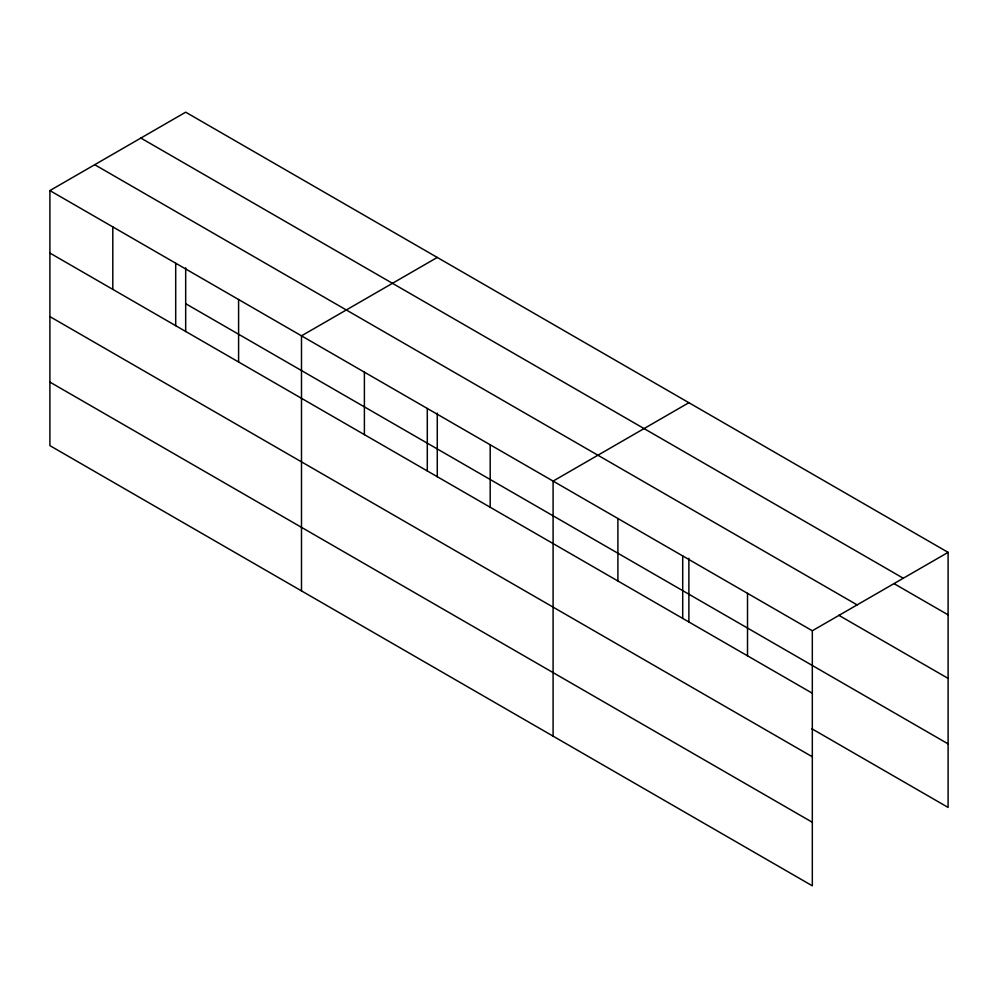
<?xml version="1.0" encoding="UTF-8"?>
<svg xmlns="http://www.w3.org/2000/svg" width="998" height="998" viewBox="0 0 998 998"><rect width="100%" height="100%" fill="white"/><g stroke="black" fill="none" stroke-linecap="round" stroke-linejoin="round"><path stroke-width="1.5" d="M49.9 190.581L812.322 630.761L812.322 885.812L49.9 445.632L49.9 190.581L185.678 112.188L948.1 552.368L948.1 807.419L811.736 728.69M437.274 257.447L301.496 335.839L301.496 590.891M688.882 402.705L553.092 481.098L553.092 736.15M812.322 630.761L948.1 552.368M140.868 138.061L903.29 578.241M894.096 583.668L948.1 614.843M94.71 164.707L857.132 604.888M838.744 615.255L948.1 678.39M185.678 303.691L948.1 743.872M49.9 253.055L812.322 693.236M49.9 316.603L812.322 756.783M49.9 382.084L812.322 822.265M747.514 593.348L747.514 655.823M688.882 558.356L688.882 622.116M682.707 555.923L682.707 618.398M617.899 518.511L617.899 580.986M490.193 444.784L490.193 507.258M437.274 413.097L437.274 476.844M427.294 408.469L427.294 470.944M364.395 372.154L364.395 434.629M238.597 299.525L238.597 362M185.678 267.838L185.678 331.586M175.698 263.21L175.698 325.685M112.799 226.895L112.799 289.37"/></g></svg>
